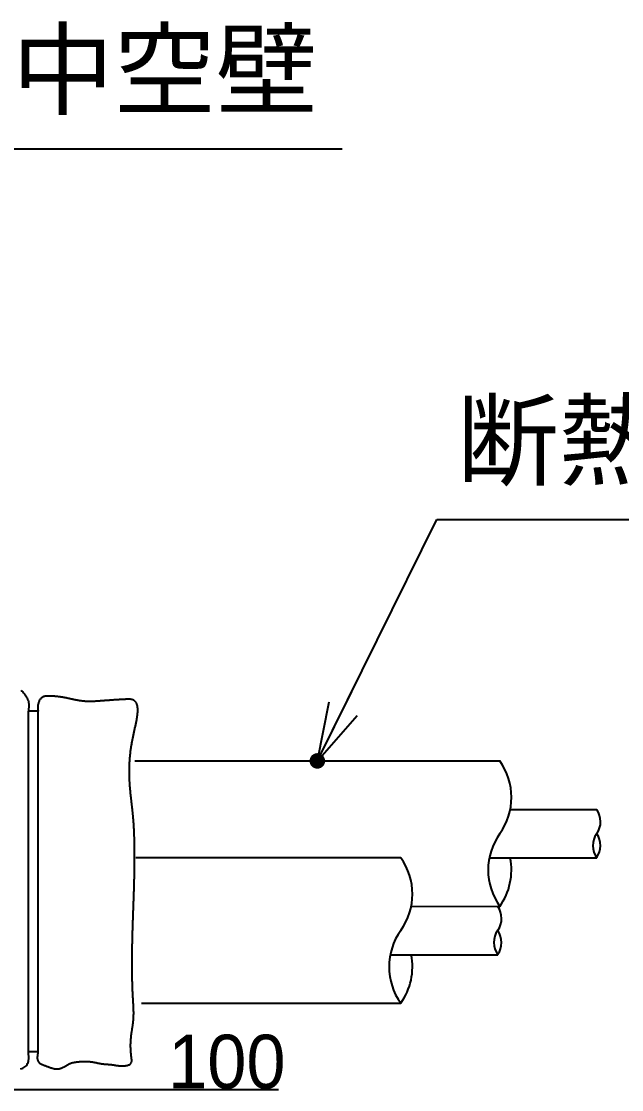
# Model space of a CAD drawing. Extents: x 443 to 1217, y -1921 to -677.
# Drawn here: x 774.9 to 794.98, y -887.33 to -851.57 of the extents above; entities that cross this region are included whole.
import ezdxf
from ezdxf.enums import TextEntityAlignment as Align

# ---------------------------------------------------------------- set-up
doc = ezdxf.new("R2010")
doc.units = 0
doc.header["$MEASUREMENT"] = 0
doc.layers.get('0').update_dxf_attribs({"linetype": 'CONTINUOUS'})
for name, color, linetype in [('10', 7, 'CONTINUOUS'), ('3', 8, 'CONTINUOUS'), ('5', 7, 'CONTINUOUS')]:
    doc.layers.add(name, color=color, linetype=linetype)
doc.styles.get("Standard").update_dxf_attribs({"font": 'MS PGothic.ttf'})
doc.styles.add('ｽﾀｲﾙ2', font='MS PGothic.ttf')

msp = doc.modelspace()

# ---------------------------------------------------------------- linework, layer by layer
at = {"color": 7, "linetype": 'Continuous'}
for p, q in [((773.912, -855.836), (785.627, -855.836)), ((784.799, -876.329), (788.793, -868.244)), ((788.793, -868.244), (815.225, -868.244))]:
    msp.add_line(p, q, dxfattribs=at)
at = {"color": 0}
for q in [(785.949, -874.001), (785.194, -874.352), (786.13, -874.814)]:
    msp.add_line((784.799, -876.329), q, dxfattribs=at)
at = {"color": 0, "const_width": 0.26}
msp.add_lwpolyline([(784.669, -876.338, 1), (784.929, -876.321, 1), (784.669, -876.338)], format="xyb", dxfattribs=at)
at = {"layer": '10', "color": 7, "linetype": 'Continuous'}
msp.add_line((768.338, -887.333), (783.496, -887.333), dxfattribs=at)
at = {"layer": '3', "color": 3}
for p, q in [((774.885, -873.964), (774.914, -873.989)), ((774.914, -873.989), (774.944, -874.017)), ((774.944, -874.017), (774.971, -874.047)), ((774.971, -874.047), (774.998, -874.08)), ((774.998, -874.08), (775.023, -874.112)), ((775.023, -874.112), (775.047, -874.148)), ((775.047, -874.148), (775.069, -874.184)), ((775.069, -874.184), (775.088, -874.221)), ((775.088, -874.221), (775.105, -874.26)), ((775.105, -874.26), (775.119, -874.3)), ((775.119, -874.3), (775.13, -874.339)), ((775.13, -874.339), (775.138, -874.379)), ((775.479, -874.349), (775.471, -874.369)), ((775.488, -874.328), (775.479, -874.349)), ((775.497, -874.309), (775.488, -874.328)), ((775.508, -874.29), (775.497, -874.309)), ((775.52, -874.272), (775.508, -874.29)), ((775.533, -874.256), (775.52, -874.272)), ((775.548, -874.241), (775.533, -874.256)), ((775.562, -874.227), (775.548, -874.241)), ((775.577, -874.214), (775.562, -874.227)), ((775.593, -874.202), (775.577, -874.214)), ((775.611, -874.192), (775.593, -874.202)), ((775.629, -874.184), (775.611, -874.192)), ((775.649, -874.178), (775.629, -874.184)), ((775.669, -874.171), (775.649, -874.178)), ((775.688, -874.167), (775.669, -874.171)), ((775.709, -874.163), (775.688, -874.167)), ((775.731, -874.161), (775.709, -874.163)), ((775.751, -874.16), (775.731, -874.161)), ((775.773, -874.159), (775.751, -874.16)), ((775.795, -874.158), (775.773, -874.159)), ((775.817, -874.158), (775.795, -874.158)), ((775.839, -874.158), (775.817, -874.158)), ((775.86, -874.158), (775.839, -874.158)), ((775.881, -874.159), (775.86, -874.158)), ((775.903, -874.16), (775.881, -874.159)), ((775.924, -874.16), (775.903, -874.16)), ((775.945, -874.161), (775.924, -874.16)), ((775.966, -874.162), (775.945, -874.161)), ((775.987, -874.165), (775.966, -874.162)), ((776.008, -874.166), (775.987, -874.165)), ((776.028, -874.168), (776.008, -874.166)), ((776.049, -874.169), (776.028, -874.168)), ((776.07, -874.171), (776.049, -874.169)), ((776.09, -874.173), (776.07, -874.171)), ((776.111, -874.175), (776.09, -874.173)), ((776.131, -874.179), (776.111, -874.175)), ((776.151, -874.181), (776.131, -874.179)), ((776.172, -874.184), (776.151, -874.181)), ((776.192, -874.186), (776.172, -874.184)), ((776.212, -874.19), (776.192, -874.186)), ((776.232, -874.193), (776.212, -874.19)), ((776.253, -874.196), (776.232, -874.193)), ((776.272, -874.199), (776.253, -874.196)), ((776.293, -874.203), (776.272, -874.199)), ((776.313, -874.207), (776.293, -874.203)), ((776.333, -874.21), (776.313, -874.207)), ((776.353, -874.215), (776.333, -874.21)), ((776.374, -874.218), (776.353, -874.215)), ((776.394, -874.222), (776.374, -874.218)), ((776.414, -874.227), (776.394, -874.222)), ((776.435, -874.231), (776.414, -874.227)), ((776.454, -874.235), (776.435, -874.231)), ((776.475, -874.24), (776.454, -874.235)), ((776.495, -874.244), (776.475, -874.24)), ((776.515, -874.248), (776.495, -874.244)), ((776.536, -874.253), (776.515, -874.248)), ((776.556, -874.257), (776.536, -874.253)), ((776.576, -874.262), (776.556, -874.257)), ((776.597, -874.266), (776.576, -874.262)), ((776.617, -874.27), (776.597, -874.266)), ((776.637, -874.275), (776.617, -874.27)), ((776.658, -874.279), (776.637, -874.275)), ((776.678, -874.282), (776.658, -874.279)), ((776.698, -874.287), (776.678, -874.282)), ((776.719, -874.291), (776.698, -874.287)), ((776.74, -874.295), (776.719, -874.291)), ((776.76, -874.299), (776.74, -874.295)), ((776.78, -874.302), (776.76, -874.299)), ((776.801, -874.306), (776.78, -874.302)), ((776.822, -874.309), (776.801, -874.306)), ((776.842, -874.313), (776.822, -874.309)), ((776.862, -874.316), (776.842, -874.313)), ((776.883, -874.319), (776.862, -874.316)), ((776.903, -874.321), (776.883, -874.319)), ((776.924, -874.325), (776.903, -874.321)), ((776.945, -874.327), (776.924, -874.325)), ((776.965, -874.329), (776.945, -874.327)), ((776.986, -874.331), (776.965, -874.329)), ((777.007, -874.333), (776.986, -874.331)), ((777.028, -874.335), (777.007, -874.333)), ((777.048, -874.337), (777.028, -874.335)), ((777.069, -874.338), (777.048, -874.337)), ((777.09, -874.338), (777.069, -874.338)), ((777.11, -874.339), (777.09, -874.338)), ((777.131, -874.34), (777.11, -874.339)), ((777.152, -874.34), (777.131, -874.34)), ((777.173, -874.34), (777.152, -874.34)), ((777.194, -874.34), (777.173, -874.34)), ((777.215, -874.34), (777.194, -874.34)), ((777.236, -874.34), (777.215, -874.34)), ((777.256, -874.339), (777.236, -874.34)), ((777.277, -874.339), (777.256, -874.339)), ((777.298, -874.338), (777.277, -874.339)), ((777.319, -874.337), (777.298, -874.338)), ((777.339, -874.336), (777.319, -874.337)), ((777.36, -874.335), (777.339, -874.336)), ((777.381, -874.333), (777.36, -874.335)), ((777.401, -874.332), (777.381, -874.333)), ((777.422, -874.331), (777.401, -874.332)), ((777.443, -874.33), (777.422, -874.331)), ((777.464, -874.329), (777.443, -874.33)), ((777.484, -874.327), (777.464, -874.329)), ((777.505, -874.326), (777.484, -874.327)), ((777.526, -874.325), (777.505, -874.326)), ((777.546, -874.323), (777.526, -874.325)), ((777.567, -874.321), (777.546, -874.323)), ((777.588, -874.319), (777.567, -874.321)), ((777.607, -874.318), (777.588, -874.319)), ((777.628, -874.317), (777.607, -874.318)), ((777.649, -874.315), (777.628, -874.317)), ((777.67, -874.314), (777.649, -874.315)), ((777.689, -874.312), (777.67, -874.314)), ((777.71, -874.311), (777.689, -874.312)), ((777.731, -874.309), (777.71, -874.311)), ((777.75, -874.307), (777.731, -874.309)), ((777.771, -874.306), (777.75, -874.307)), ((777.792, -874.304), (777.771, -874.306)), ((777.811, -874.303), (777.792, -874.304)), ((777.832, -874.302), (777.811, -874.303)), ((777.852, -874.3), (777.832, -874.302)), ((777.872, -874.299), (777.852, -874.3)), ((777.893, -874.297), (777.872, -874.299)), ((777.914, -874.295), (777.893, -874.297)), ((777.933, -874.294), (777.914, -874.295)), ((777.954, -874.293), (777.933, -874.294)), ((777.975, -874.291), (777.954, -874.293)), ((777.995, -874.29), (777.975, -874.291)), ((778.015, -874.289), (777.995, -874.29)), ((778.036, -874.288), (778.015, -874.289)), ((778.056, -874.285), (778.036, -874.288)), ((778.077, -874.284), (778.056, -874.285)), ((778.098, -874.283), (778.077, -874.284)), ((778.119, -874.282), (778.098, -874.283)), ((778.139, -874.28), (778.119, -874.282)), ((778.16, -874.279), (778.139, -874.28)), ((778.182, -874.278), (778.16, -874.279)), ((778.202, -874.277), (778.182, -874.278)), ((778.223, -874.276), (778.202, -874.277)), ((778.245, -874.275), (778.223, -874.276)), ((778.266, -874.273), (778.245, -874.275)), ((778.287, -874.272), (778.266, -874.273)), ((778.308, -874.271), (778.287, -874.272)), ((778.33, -874.27), (778.308, -874.271)), ((778.352, -874.269), (778.33, -874.27)), ((778.374, -874.268), (778.352, -874.269)), ((778.395, -874.267), (778.374, -874.268)), ((778.417, -874.266), (778.395, -874.267)), ((778.439, -874.265), (778.417, -874.266)), ((778.461, -874.264), (778.439, -874.265)), ((778.481, -874.264), (778.461, -874.264)), ((778.503, -874.264), (778.481, -874.264)), ((778.523, -874.265), (778.503, -874.264)), ((778.544, -874.266), (778.523, -874.265)), ((778.563, -874.268), (778.544, -874.266)), ((778.582, -874.271), (778.563, -874.268)), ((778.599, -874.275), (778.582, -874.271)), ((778.615, -874.279), (778.599, -874.275)), ((778.631, -874.285), (778.615, -874.279)), ((778.646, -874.292), (778.631, -874.285)), ((778.66, -874.299), (778.646, -874.292)), ((778.673, -874.307), (778.66, -874.299)), ((778.686, -874.316), (778.673, -874.307)), ((778.697, -874.326), (778.686, -874.316)), ((778.708, -874.337), (778.697, -874.326)), ((778.719, -874.349), (778.708, -874.337)), ((778.728, -874.361), (778.719, -874.349)), ((775.136, -874.627), (775.131, -874.668)), ((775.14, -874.585), (775.136, -874.627)), ((775.138, -874.379), (775.142, -874.42)), ((775.142, -874.544), (775.14, -874.585)), ((775.142, -874.42), (775.144, -874.461)), ((775.144, -874.502), (775.142, -874.544)), ((775.144, -874.461), (775.144, -874.502)), ((775.443, -874.501), (775.442, -874.523)), ((775.442, -874.523), (775.442, -874.545)), ((775.442, -874.545), (775.443, -874.566)), ((775.445, -874.478), (775.443, -874.501)), ((775.443, -874.566), (775.444, -874.586)), ((775.444, -874.586), (775.446, -874.607)), ((775.448, -874.457), (775.445, -874.478)), ((775.446, -874.607), (775.45, -874.628)), ((775.453, -874.435), (775.448, -874.457)), ((775.45, -874.628), (775.453, -874.648)), ((775.458, -874.413), (775.453, -874.435)), ((775.453, -874.648), (775.456, -874.668)), ((775.464, -874.391), (775.458, -874.413)), ((775.471, -874.369), (775.464, -874.391)), ((778.736, -874.374), (778.728, -874.361)), ((778.744, -874.387), (778.736, -874.374)), ((778.752, -874.401), (778.744, -874.387)), ((778.758, -874.416), (778.752, -874.401)), ((778.764, -874.432), (778.758, -874.416)), ((778.769, -874.448), (778.764, -874.432)), ((778.774, -874.465), (778.769, -874.448)), ((778.778, -874.483), (778.774, -874.465)), ((778.781, -874.501), (778.778, -874.483)), ((778.784, -874.52), (778.781, -874.501)), ((778.787, -874.539), (778.784, -874.52)), ((778.785, -874.734), (778.788, -874.712)), ((778.789, -874.559), (778.787, -874.539)), ((778.788, -874.712), (778.789, -874.689)), ((778.79, -874.58), (778.789, -874.559)), ((778.789, -874.689), (778.79, -874.666)), ((778.791, -874.6), (778.79, -874.58)), ((778.79, -874.666), (778.791, -874.643)), ((778.791, -874.621), (778.791, -874.6)), ((778.791, -874.643), (778.791, -874.621)), ((778.728, -875.095), (778.733, -875.068)), ((778.733, -875.068), (778.739, -875.042)), ((778.739, -875.042), (778.744, -875.015)), ((778.744, -875.015), (778.748, -874.988)), ((778.748, -874.988), (778.754, -874.961)), ((778.754, -874.961), (778.758, -874.935)), ((778.758, -874.935), (778.763, -874.909)), ((778.763, -874.909), (778.767, -874.884)), ((778.767, -874.884), (778.771, -874.858)), ((778.771, -874.858), (778.775, -874.833)), ((778.775, -874.833), (778.778, -874.808)), ((778.778, -874.808), (778.781, -874.784)), ((778.781, -874.784), (778.783, -874.758)), ((778.783, -874.758), (778.785, -874.734)), ((778.649, -875.454), (778.655, -875.427)), ((778.655, -875.427), (778.661, -875.399)), ((778.661, -875.399), (778.667, -875.372)), ((778.667, -875.372), (778.673, -875.344)), ((778.673, -875.344), (778.68, -875.316)), ((778.68, -875.316), (778.685, -875.288)), ((778.685, -875.288), (778.692, -875.261)), ((778.692, -875.261), (778.697, -875.234)), ((778.697, -875.234), (778.704, -875.205)), ((778.704, -875.205), (778.71, -875.178)), ((778.71, -875.178), (778.716, -875.151)), ((778.716, -875.151), (778.721, -875.122)), ((778.721, -875.122), (778.728, -875.095)), ((778.583, -875.798), (778.587, -875.772)), ((778.587, -875.772), (778.592, -875.747)), ((778.592, -875.747), (778.596, -875.721)), ((778.596, -875.721), (778.6, -875.695)), ((778.6, -875.695), (778.606, -875.668)), ((778.606, -875.668), (778.61, -875.642)), ((778.61, -875.642), (778.615, -875.616)), ((778.615, -875.616), (778.621, -875.59)), ((778.621, -875.59), (778.626, -875.563)), ((778.626, -875.563), (778.632, -875.536)), ((778.632, -875.536), (778.637, -875.508)), ((778.637, -875.508), (778.643, -875.481)), ((778.643, -875.481), (778.649, -875.454)), ((778.535, -876.163), (778.537, -876.14)), ((778.537, -876.14), (778.539, -876.116)), ((778.539, -876.116), (778.542, -876.092)), ((778.542, -876.092), (778.545, -876.07)), ((778.545, -876.07), (778.548, -876.046)), ((778.548, -876.046), (778.55, -876.022)), ((778.55, -876.022), (778.553, -875.997)), ((778.553, -875.997), (778.557, -875.973)), ((778.557, -875.973), (778.56, -875.947)), ((778.56, -875.947), (778.563, -875.923)), ((778.563, -875.923), (778.568, -875.898)), ((778.568, -875.898), (778.571, -875.873)), ((778.571, -875.873), (778.575, -875.848)), ((778.575, -875.848), (778.578, -875.823)), ((778.578, -875.823), (778.583, -875.798)), ((778.512, -876.501), (778.513, -876.479)), ((778.512, -876.523), (778.512, -876.501)), ((778.513, -876.479), (778.514, -876.458)), ((778.514, -876.458), (778.515, -876.436)), ((778.515, -876.436), (778.516, -876.414)), ((778.516, -876.414), (778.517, -876.391)), ((778.517, -876.391), (778.518, -876.369)), ((778.518, -876.369), (778.52, -876.346)), ((778.52, -876.346), (778.522, -876.325)), ((778.522, -876.325), (778.523, -876.302)), ((778.523, -876.302), (778.525, -876.279)), ((778.525, -876.279), (778.526, -876.256)), ((778.526, -876.256), (778.528, -876.233)), ((778.528, -876.233), (778.53, -876.21)), ((778.53, -876.21), (778.533, -876.187)), ((778.533, -876.187), (778.535, -876.163)), ((778.51, -876.587), (778.511, -876.565)), ((778.51, -876.608), (778.51, -876.587)), ((778.51, -876.629), (778.51, -876.608)), ((778.51, -876.65), (778.51, -876.629)), ((778.51, -876.671), (778.51, -876.65)), ((778.51, -876.692), (778.51, -876.671)), ((778.51, -876.713), (778.51, -876.692)), ((778.51, -876.733), (778.51, -876.713)), ((778.51, -876.754), (778.51, -876.733)), ((778.51, -876.775), (778.51, -876.754)), ((778.511, -876.794), (778.51, -876.775)), ((778.511, -876.544), (778.512, -876.523)), ((778.511, -876.565), (778.511, -876.544)), ((778.511, -876.815), (778.511, -876.794)), ((778.511, -876.836), (778.511, -876.815)), ((778.512, -876.855), (778.511, -876.836)), ((778.512, -876.876), (778.512, -876.855)), ((778.513, -876.896), (778.512, -876.876)), ((778.514, -876.915), (778.513, -876.896)), ((778.515, -876.935), (778.514, -876.915)), ((778.515, -876.956), (778.515, -876.935)), ((778.516, -876.975), (778.515, -876.956)), ((778.517, -876.995), (778.516, -876.975)), ((778.518, -877.014), (778.517, -876.995)), ((778.52, -877.034), (778.518, -877.014)), ((778.521, -877.054), (778.52, -877.034)), ((778.522, -877.072), (778.521, -877.054)), ((778.524, -877.092), (778.522, -877.072)), ((778.525, -877.111), (778.524, -877.092)), ((778.526, -877.131), (778.525, -877.111)), ((778.527, -877.15), (778.526, -877.131)), ((778.529, -877.169), (778.527, -877.15)), ((778.53, -877.188), (778.529, -877.169)), ((778.532, -877.207), (778.53, -877.188)), ((778.534, -877.226), (778.532, -877.207)), ((778.535, -877.245), (778.534, -877.226)), ((778.537, -877.264), (778.535, -877.245)), ((778.539, -877.283), (778.537, -877.264)), ((778.54, -877.301), (778.539, -877.283)), ((778.542, -877.321), (778.54, -877.301)), ((778.544, -877.339), (778.542, -877.321)), ((778.546, -877.358), (778.544, -877.339)), ((778.548, -877.376), (778.546, -877.358)), ((778.55, -877.395), (778.548, -877.376)), ((778.551, -877.413), (778.55, -877.395)), ((778.553, -877.432), (778.551, -877.413)), ((778.556, -877.45), (778.553, -877.432)), ((778.558, -877.469), (778.556, -877.45)), ((778.56, -877.487), (778.558, -877.469)), ((778.561, -877.506), (778.56, -877.487)), ((778.563, -877.524), (778.561, -877.506)), ((778.565, -877.543), (778.563, -877.524)), ((778.568, -877.562), (778.565, -877.543)), ((778.57, -877.58), (778.568, -877.562)), ((778.572, -877.599), (778.57, -877.58)), ((778.574, -877.616), (778.572, -877.599)), ((778.576, -877.635), (778.574, -877.616)), ((778.578, -877.653), (778.576, -877.635)), ((778.581, -877.672), (778.578, -877.653)), ((778.583, -877.69), (778.581, -877.672)), ((778.584, -877.708), (778.583, -877.69)), ((778.586, -877.726), (778.584, -877.708)), ((778.588, -877.745), (778.586, -877.726)), ((778.59, -877.763), (778.588, -877.745)), ((778.593, -877.781), (778.59, -877.763)), ((778.595, -877.799), (778.593, -877.781)), ((778.597, -877.818), (778.595, -877.799)), ((778.599, -877.836), (778.597, -877.818)), ((778.601, -877.855), (778.599, -877.836)), ((778.603, -877.872), (778.601, -877.855)), ((778.606, -877.891), (778.603, -877.872)), ((778.608, -877.909), (778.606, -877.891)), ((778.61, -877.928), (778.608, -877.909)), ((778.611, -877.946), (778.61, -877.928)), ((778.613, -877.964), (778.611, -877.946)), ((778.615, -877.982), (778.613, -877.964)), ((778.618, -878.001), (778.615, -877.982)), ((778.62, -878.019), (778.618, -878.001)), ((778.621, -878.038), (778.62, -878.019)), ((778.623, -878.056), (778.621, -878.038)), ((778.625, -878.075), (778.623, -878.056)), ((778.626, -878.093), (778.625, -878.075)), ((778.629, -878.112), (778.626, -878.093)), ((778.631, -878.13), (778.629, -878.112)), ((778.632, -878.149), (778.631, -878.13)), ((778.634, -878.167), (778.632, -878.149)), ((778.635, -878.186), (778.634, -878.167)), ((778.637, -878.204), (778.635, -878.186)), ((778.638, -878.223), (778.637, -878.204)), ((778.641, -878.242), (778.638, -878.223)), ((778.642, -878.261), (778.641, -878.242)), ((778.644, -878.28), (778.642, -878.261)), ((778.645, -878.298), (778.644, -878.28)), ((778.646, -878.317), (778.645, -878.298)), ((778.648, -878.336), (778.646, -878.317)), ((778.649, -878.355), (778.648, -878.336)), ((778.65, -878.373), (778.649, -878.355)), ((778.651, -878.393), (778.65, -878.373)), ((778.654, -878.412), (778.651, -878.393)), ((778.655, -878.43), (778.654, -878.412)), ((778.656, -878.45), (778.655, -878.43)), ((778.657, -878.468), (778.656, -878.45)), ((778.658, -878.488), (778.657, -878.468)), ((778.659, -878.506), (778.658, -878.488)), ((778.66, -878.526), (778.659, -878.506)), ((778.661, -878.545), (778.66, -878.526)), ((778.662, -878.564), (778.661, -878.545)), ((778.663, -878.584), (778.662, -878.564)), ((778.665, -878.602), (778.663, -878.584)), ((778.666, -878.622), (778.665, -878.602)), ((778.667, -878.642), (778.666, -878.622)), ((778.668, -878.66), (778.667, -878.642)), ((778.669, -878.68), (778.668, -878.66)), ((778.67, -878.699), (778.669, -878.68)), ((778.67, -878.719), (778.67, -878.699)), ((778.671, -878.737), (778.67, -878.719)), ((778.672, -878.757), (778.671, -878.737)), ((778.673, -878.777), (778.672, -878.757)), ((778.673, -878.796), (778.673, -878.777)), ((778.674, -878.816), (778.673, -878.796)), ((778.675, -878.836), (778.674, -878.816)), ((778.675, -878.855), (778.675, -878.836)), ((778.677, -878.875), (778.675, -878.855)), ((778.678, -878.894), (778.677, -878.875)), ((778.678, -878.914), (778.678, -878.894)), ((778.679, -878.934), (778.678, -878.914)), ((778.679, -878.953), (778.679, -878.934)), ((778.68, -878.973), (778.679, -878.953)), ((778.68, -878.992), (778.68, -878.973)), ((778.681, -879.012), (778.68, -878.992)), ((778.681, -879.032), (778.681, -879.012)), ((778.682, -879.051), (778.681, -879.032)), ((778.682, -879.071), (778.682, -879.051)), ((778.682, -879.091), (778.682, -879.071)), ((778.683, -879.111), (778.682, -879.091)), ((778.683, -879.131), (778.683, -879.111)), ((778.683, -879.15), (778.683, -879.131)), ((778.684, -879.17), (778.683, -879.15)), ((778.684, -879.191), (778.684, -879.17)), ((778.684, -879.21), (778.684, -879.191)), ((778.685, -879.23), (778.684, -879.21)), ((778.685, -879.251), (778.685, -879.23)), ((778.685, -879.27), (778.685, -879.251)), ((778.685, -879.29), (778.685, -879.27)), ((778.685, -879.311), (778.685, -879.29)), ((778.686, -879.33), (778.685, -879.311)), ((778.686, -879.35), (778.686, -879.33)), ((778.686, -879.371), (778.686, -879.35)), ((778.685, -879.715), (778.686, -879.694)), ((778.685, -879.736), (778.685, -879.715)), ((778.686, -879.39), (778.686, -879.371)), ((778.686, -879.411), (778.686, -879.39)), ((778.686, -879.431), (778.686, -879.411)), ((778.686, -879.451), (778.686, -879.431)), ((778.686, -879.471), (778.686, -879.451)), ((778.686, -879.492), (778.686, -879.471)), ((778.686, -879.512), (778.686, -879.492)), ((778.686, -879.532), (778.686, -879.512)), ((778.686, -879.553), (778.686, -879.532)), ((778.686, -879.572), (778.686, -879.553)), ((778.686, -879.593), (778.686, -879.572)), ((778.686, -879.614), (778.686, -879.593)), ((778.686, -879.633), (778.686, -879.614)), ((778.686, -879.654), (778.686, -879.633)), ((778.686, -879.675), (778.686, -879.654)), ((778.686, -879.694), (778.686, -879.675)), ((778.68, -880.086), (778.681, -880.065)), ((778.681, -880.044), (778.682, -880.023)), ((778.681, -880.065), (778.681, -880.044)), ((778.682, -879.982), (778.683, -879.961)), ((778.682, -880.003), (778.682, -879.982)), ((778.682, -880.023), (778.682, -880.003)), ((778.683, -879.899), (778.684, -879.88)), ((778.683, -879.92), (778.683, -879.899)), ((778.683, -879.941), (778.683, -879.92)), ((778.683, -879.961), (778.683, -879.941)), ((778.684, -879.817), (778.685, -879.797)), ((778.684, -879.838), (778.684, -879.817)), ((778.684, -879.859), (778.684, -879.838)), ((778.684, -879.88), (778.684, -879.859)), ((778.685, -879.756), (778.685, -879.736)), ((778.685, -879.776), (778.685, -879.756)), ((778.685, -879.797), (778.685, -879.776)), ((778.672, -880.419), (778.673, -880.398)), ((778.672, -880.44), (778.672, -880.419)), ((778.673, -880.377), (778.674, -880.356)), ((778.673, -880.398), (778.673, -880.377)), ((778.674, -880.335), (778.675, -880.314)), ((778.674, -880.356), (778.674, -880.335)), ((778.675, -880.294), (778.677, -880.273)), ((778.675, -880.314), (778.675, -880.294)), ((778.677, -880.251), (778.678, -880.23)), ((778.677, -880.273), (778.677, -880.251)), ((778.678, -880.189), (778.679, -880.168)), ((778.678, -880.21), (778.678, -880.189)), ((778.678, -880.23), (778.678, -880.21)), ((778.679, -880.148), (778.68, -880.127)), ((778.679, -880.168), (778.679, -880.148)), ((778.68, -880.106), (778.68, -880.086)), ((778.68, -880.127), (778.68, -880.106)), ((778.661, -880.776), (778.662, -880.756)), ((778.661, -880.797), (778.661, -880.776)), ((778.662, -880.756), (778.663, -880.734)), ((778.663, -880.713), (778.665, -880.691)), ((778.663, -880.734), (778.663, -880.713)), ((778.665, -880.671), (778.666, -880.65)), ((778.665, -880.691), (778.665, -880.671)), ((778.666, -880.65), (778.667, -880.628)), ((778.667, -880.608), (778.668, -880.587)), ((778.667, -880.628), (778.667, -880.608)), ((778.668, -880.566), (778.669, -880.544)), ((778.668, -880.587), (778.668, -880.566)), ((778.669, -880.524), (778.67, -880.503)), ((778.669, -880.544), (778.669, -880.524)), ((778.67, -880.503), (778.671, -880.481)), ((778.671, -880.46), (778.672, -880.44)), ((778.671, -880.481), (778.671, -880.46)), ((778.648, -881.158), (778.649, -881.137)), ((778.649, -881.137), (778.65, -881.115)), ((778.65, -881.095), (778.651, -881.073)), ((778.65, -881.115), (778.65, -881.095)), ((778.651, -881.073), (778.653, -881.052)), ((778.653, -881.03), (778.654, -881.01)), ((778.653, -881.052), (778.653, -881.03)), ((778.654, -881.01), (778.655, -880.988)), ((778.655, -880.967), (778.656, -880.945)), ((778.655, -880.988), (778.655, -880.967)), ((778.656, -880.945), (778.657, -880.925)), ((778.657, -880.903), (778.658, -880.882)), ((778.657, -880.925), (778.657, -880.903)), ((778.658, -880.882), (778.659, -880.86)), ((778.659, -880.84), (778.66, -880.819)), ((778.659, -880.86), (778.659, -880.84)), ((778.66, -880.819), (778.661, -880.797)), ((778.636, -881.499), (778.637, -881.478)), ((778.636, -881.521), (778.636, -881.499)), ((778.637, -881.478), (778.638, -881.457)), ((778.638, -881.436), (778.639, -881.414)), ((778.638, -881.457), (778.638, -881.436)), ((778.639, -881.414), (778.641, -881.392)), ((778.641, -881.372), (778.642, -881.35)), ((778.641, -881.392), (778.641, -881.372)), ((778.642, -881.35), (778.643, -881.329)), ((778.643, -881.329), (778.644, -881.307)), ((778.644, -881.285), (778.645, -881.265)), ((778.644, -881.307), (778.644, -881.285)), ((778.645, -881.265), (778.646, -881.243)), ((778.646, -881.222), (778.647, -881.2)), ((778.646, -881.243), (778.646, -881.222)), ((778.647, -881.2), (778.648, -881.18)), ((778.648, -881.18), (778.648, -881.158)), ((778.624, -881.864), (778.625, -881.842)), ((778.624, -881.885), (778.624, -881.864)), ((778.625, -881.821), (778.626, -881.8)), ((778.625, -881.842), (778.625, -881.821)), ((778.626, -881.8), (778.627, -881.778)), ((778.627, -881.756), (778.629, -881.736)), ((778.627, -881.778), (778.627, -881.756)), ((778.629, -881.736), (778.63, -881.714)), ((778.63, -881.692), (778.631, -881.671)), ((778.63, -881.714), (778.63, -881.692)), ((778.631, -881.671), (778.632, -881.649)), ((778.632, -881.628), (778.633, -881.607)), ((778.632, -881.649), (778.632, -881.628)), ((778.633, -881.607), (778.634, -881.585)), ((778.634, -881.563), (778.635, -881.543)), ((778.634, -881.585), (778.634, -881.563)), ((778.635, -881.543), (778.636, -881.521)), ((778.614, -882.207), (778.615, -882.186)), ((778.614, -882.229), (778.614, -882.207)), ((778.615, -882.165), (778.617, -882.143)), ((778.615, -882.186), (778.615, -882.165)), ((778.617, -882.121), (778.618, -882.1)), ((778.617, -882.143), (778.617, -882.121)), ((778.618, -882.079), (778.619, -882.057)), ((778.618, -882.1), (778.618, -882.079)), ((778.619, -882.035), (778.62, -882.015)), ((778.619, -882.057), (778.619, -882.035)), ((778.62, -882.015), (778.621, -881.993)), ((778.621, -881.971), (778.622, -881.949)), ((778.621, -881.993), (778.621, -881.971)), ((778.622, -881.928), (778.623, -881.907)), ((778.622, -881.949), (778.622, -881.928)), ((778.623, -881.907), (778.624, -881.885)), ((778.606, -882.594), (778.607, -882.573)), ((778.607, -882.53), (778.608, -882.508)), ((778.607, -882.551), (778.607, -882.53)), ((778.607, -882.573), (778.607, -882.551)), ((778.608, -882.466), (778.609, -882.444)), ((778.608, -882.486), (778.608, -882.466)), ((778.608, -882.508), (778.608, -882.486)), ((778.609, -882.422), (778.61, -882.4)), ((778.609, -882.444), (778.609, -882.422)), ((778.61, -882.38), (778.611, -882.358)), ((778.61, -882.4), (778.61, -882.38)), ((778.611, -882.336), (778.612, -882.315)), ((778.611, -882.358), (778.611, -882.336)), ((778.612, -882.294), (778.613, -882.272)), ((778.612, -882.315), (778.612, -882.294)), ((778.613, -882.25), (778.614, -882.229)), ((778.613, -882.272), (778.613, -882.25)), ((778.601, -882.916), (778.602, -882.894)), ((778.601, -882.938), (778.601, -882.916)), ((778.601, -882.958), (778.601, -882.938)), ((778.602, -882.809), (778.603, -882.787)), ((778.602, -882.83), (778.602, -882.809)), ((778.602, -882.852), (778.602, -882.83)), ((778.602, -882.873), (778.602, -882.852)), ((778.602, -882.894), (778.602, -882.873)), ((778.603, -882.723), (778.605, -882.701)), ((778.603, -882.745), (778.603, -882.723)), ((778.603, -882.765), (778.603, -882.745)), ((778.603, -882.787), (778.603, -882.765)), ((778.605, -882.659), (778.606, -882.637)), ((778.605, -882.68), (778.605, -882.659)), ((778.605, -882.701), (778.605, -882.68)), ((778.606, -882.615), (778.606, -882.594)), ((778.606, -882.637), (778.606, -882.615)), ((778.601, -882.98), (778.601, -882.958)), ((778.601, -883.002), (778.601, -882.98)), ((778.601, -883.023), (778.601, -883.002)), ((778.601, -883.044), (778.601, -883.023)), ((778.601, -883.066), (778.601, -883.044)), ((778.601, -883.087), (778.601, -883.066)), ((778.601, -883.109), (778.601, -883.087)), ((778.601, -883.129), (778.601, -883.109)), ((778.601, -883.151), (778.601, -883.129)), ((778.601, -883.173), (778.601, -883.151)), ((778.601, -883.194), (778.601, -883.173)), ((778.601, -883.216), (778.601, -883.194)), ((778.601, -883.236), (778.601, -883.216)), ((778.601, -883.258), (778.601, -883.236)), ((778.601, -883.28), (778.601, -883.258)), ((778.601, -883.301), (778.601, -883.28)), ((778.601, -883.322), (778.601, -883.301)), ((778.602, -883.343), (778.601, -883.322)), ((778.602, -883.365), (778.602, -883.343)), ((778.602, -883.386), (778.602, -883.365)), ((778.602, -883.407), (778.602, -883.386)), ((778.602, -883.428), (778.602, -883.407)), ((778.603, -883.45), (778.602, -883.428)), ((778.603, -883.472), (778.603, -883.45)), ((778.603, -883.492), (778.603, -883.472)), ((778.603, -883.514), (778.603, -883.492)), ((778.605, -883.535), (778.603, -883.514)), ((778.605, -883.557), (778.605, -883.535)), ((778.606, -883.577), (778.605, -883.557)), ((778.606, -883.598), (778.606, -883.577)), ((778.606, -883.62), (778.606, -883.598)), ((778.607, -883.641), (778.606, -883.62)), ((778.607, -883.662), (778.607, -883.641)), ((778.608, -883.683), (778.607, -883.662)), ((778.608, -883.705), (778.608, -883.683)), ((778.609, -883.726), (778.608, -883.705)), ((778.609, -883.747), (778.609, -883.726)), ((778.61, -883.768), (778.609, -883.747)), ((778.61, -883.789), (778.61, -883.768)), ((778.611, -883.811), (778.61, -883.789)), ((778.612, -883.831), (778.611, -883.811)), ((778.612, -883.853), (778.612, -883.831)), ((778.613, -883.874), (778.612, -883.853)), ((778.614, -883.894), (778.613, -883.874)), ((778.614, -883.916), (778.614, -883.894)), ((778.615, -883.937), (778.614, -883.916)), ((778.617, -883.958), (778.615, -883.937)), ((778.618, -883.979), (778.617, -883.958)), ((778.618, -884), (778.618, -883.979)), ((778.619, -884.021), (778.618, -884)), ((778.62, -884.042), (778.619, -884.021)), ((778.621, -884.063), (778.62, -884.042)), ((778.622, -884.084), (778.621, -884.063)), ((778.623, -884.105), (778.622, -884.084)), ((778.624, -884.126), (778.623, -884.105)), ((778.625, -884.147), (778.624, -884.126)), ((778.626, -884.168), (778.625, -884.147)), ((778.627, -884.189), (778.626, -884.168)), ((778.629, -884.209), (778.627, -884.189)), ((778.63, -884.231), (778.629, -884.209)), ((778.631, -884.252), (778.63, -884.231)), ((778.632, -884.273), (778.631, -884.252)), ((778.633, -884.293), (778.632, -884.273)), ((778.634, -884.314), (778.633, -884.293)), ((778.636, -884.335), (778.634, -884.314)), ((778.637, -884.355), (778.636, -884.335)), ((778.638, -884.376), (778.637, -884.355)), ((778.639, -884.398), (778.638, -884.376)), ((778.641, -884.419), (778.639, -884.398)), ((778.642, -884.439), (778.641, -884.419)), ((778.643, -884.46), (778.642, -884.439)), ((778.644, -884.481), (778.643, -884.46)), ((778.645, -884.502), (778.644, -884.481)), ((778.646, -884.522), (778.645, -884.502)), ((778.647, -884.543), (778.646, -884.522)), ((778.648, -884.564), (778.647, -884.543)), ((778.649, -884.584), (778.648, -884.564)), ((778.65, -884.605), (778.649, -884.584)), ((778.65, -884.626), (778.65, -884.605)), ((778.651, -884.646), (778.65, -884.626)), ((778.651, -884.667), (778.651, -884.646)), ((778.653, -884.688), (778.651, -884.667)), ((778.653, -884.709), (778.653, -884.688)), ((778.654, -884.729), (778.653, -884.709)), ((778.654, -884.75), (778.654, -884.729)), ((778.635, -885.102), (778.637, -885.081)), ((778.637, -885.081), (778.639, -885.061)), ((778.639, -885.061), (778.642, -885.04)), ((778.642, -885.04), (778.644, -885.019)), ((778.644, -885.019), (778.645, -884.998)), ((778.645, -884.998), (778.647, -884.978)), ((778.647, -884.978), (778.648, -884.957)), ((778.648, -884.957), (778.649, -884.936)), ((778.649, -884.936), (778.65, -884.916)), ((778.65, -884.916), (778.651, -884.895)), ((778.651, -884.874), (778.653, -884.854)), ((778.651, -884.895), (778.651, -884.874)), ((778.653, -884.833), (778.654, -884.812)), ((778.653, -884.854), (778.653, -884.833)), ((778.654, -884.771), (778.654, -884.75)), ((778.654, -884.791), (778.654, -884.771)), ((778.654, -884.812), (778.654, -884.791)), ((778.584, -885.451), (778.586, -885.431)), ((778.586, -885.431), (778.589, -885.41)), ((778.589, -885.41), (778.593, -885.39)), ((778.593, -885.39), (778.596, -885.369)), ((778.596, -885.369), (778.599, -885.349)), ((778.599, -885.349), (778.602, -885.329)), ((778.602, -885.329), (778.606, -885.308)), ((778.606, -885.308), (778.608, -885.287)), ((778.608, -885.287), (778.611, -885.267)), ((778.611, -885.267), (778.614, -885.246)), ((778.614, -885.246), (778.618, -885.225)), ((778.618, -885.225), (778.621, -885.206)), ((778.621, -885.206), (778.624, -885.185)), ((778.624, -885.185), (778.626, -885.164)), ((778.626, -885.164), (778.63, -885.143)), ((778.63, -885.143), (778.632, -885.123)), ((778.632, -885.123), (778.635, -885.102)), ((778.553, -885.815), (778.554, -885.794)), ((778.554, -885.773), (778.556, -885.754)), ((778.554, -885.794), (778.554, -885.773)), ((778.556, -885.754), (778.557, -885.733)), ((778.557, -885.733), (778.558, -885.713)), ((778.558, -885.713), (778.559, -885.693)), ((778.559, -885.693), (778.56, -885.673)), ((778.56, -885.673), (778.561, -885.652)), ((778.561, -885.652), (778.563, -885.633)), ((778.563, -885.633), (778.565, -885.613)), ((778.565, -885.613), (778.566, -885.592)), ((778.566, -885.592), (778.569, -885.573)), ((778.569, -885.573), (778.571, -885.552)), ((778.571, -885.552), (778.573, -885.532)), ((778.573, -885.532), (778.575, -885.512)), ((778.575, -885.512), (778.578, -885.492)), ((778.578, -885.492), (778.581, -885.471)), ((778.581, -885.471), (778.584, -885.451)), ((775.136, -886.114), (775.131, -886.063)), ((775.139, -886.165), (775.136, -886.114)), ((775.441, -886.144), (775.438, -886.166)), ((775.444, -886.124), (775.441, -886.144)), ((775.448, -886.104), (775.444, -886.124)), ((775.452, -886.084), (775.448, -886.104)), ((775.456, -886.063), (775.452, -886.084)), ((778.553, -885.834), (778.553, -885.815)), ((778.553, -885.855), (778.553, -885.834)), ((778.553, -885.876), (778.553, -885.855)), ((778.553, -885.896), (778.553, -885.876)), ((778.553, -885.916), (778.553, -885.896)), ((778.554, -885.937), (778.553, -885.916)), ((778.554, -885.958), (778.554, -885.937)), ((778.556, -885.979), (778.554, -885.958)), ((778.557, -886), (778.556, -885.979)), ((778.558, -886.021), (778.557, -886)), ((778.559, -886.041), (778.558, -886.021)), ((778.56, -886.063), (778.559, -886.041)), ((778.561, -886.085), (778.56, -886.063)), ((778.563, -886.106), (778.561, -886.085)), ((778.565, -886.128), (778.563, -886.106)), ((778.568, -886.149), (778.565, -886.128)), ((778.57, -886.171), (778.568, -886.149)), ((775.065, -886.523), (775.087, -886.495)), ((775.087, -886.495), (775.105, -886.463)), ((775.105, -886.463), (775.119, -886.428)), ((775.119, -886.428), (775.13, -886.391)), ((775.13, -886.391), (775.138, -886.35)), ((775.138, -886.35), (775.142, -886.306)), ((775.142, -886.214), (775.139, -886.165)), ((775.143, -886.26), (775.142, -886.214)), ((775.142, -886.306), (775.143, -886.26)), ((775.43, -886.23), (775.429, -886.252)), ((775.429, -886.252), (775.429, -886.274)), ((775.429, -886.274), (775.43, -886.294)), ((775.432, -886.208), (775.43, -886.23)), ((775.43, -886.294), (775.432, -886.315)), ((775.434, -886.186), (775.432, -886.208)), ((775.432, -886.315), (775.436, -886.336)), ((775.438, -886.166), (775.434, -886.186)), ((775.436, -886.336), (775.442, -886.354)), ((775.442, -886.354), (775.448, -886.373)), ((775.448, -886.373), (775.458, -886.389)), ((775.458, -886.389), (775.469, -886.404)), ((775.469, -886.404), (775.481, -886.419)), ((775.481, -886.419), (775.495, -886.433)), ((775.495, -886.433), (775.512, -886.445)), ((775.512, -886.445), (775.528, -886.457)), ((775.528, -886.457), (775.545, -886.468)), ((775.545, -886.468), (775.565, -886.477)), ((775.565, -886.477), (775.585, -886.487)), ((775.585, -886.487), (775.605, -886.496)), ((775.605, -886.496), (775.626, -886.505)), ((775.626, -886.505), (775.647, -886.513)), ((775.647, -886.513), (775.669, -886.521)), ((776.401, -886.522), (776.419, -886.511)), ((776.419, -886.511), (776.438, -886.5)), ((776.438, -886.5), (776.457, -886.49)), ((776.457, -886.49), (776.475, -886.481)), ((776.475, -886.481), (776.495, -886.471)), ((776.495, -886.471), (776.514, -886.463)), ((776.514, -886.463), (776.533, -886.454)), ((776.533, -886.454), (776.552, -886.448)), ((776.552, -886.448), (776.573, -886.441)), ((776.573, -886.441), (776.593, -886.435)), ((776.593, -886.435), (776.612, -886.429)), ((776.612, -886.429), (776.633, -886.425)), ((776.633, -886.425), (776.653, -886.421)), ((776.653, -886.421), (776.673, -886.416)), ((776.673, -886.416), (776.694, -886.413)), ((776.694, -886.413), (776.715, -886.41)), ((776.715, -886.41), (776.736, -886.407)), ((776.736, -886.407), (776.756, -886.404)), ((776.756, -886.404), (776.777, -886.402)), ((776.777, -886.402), (776.798, -886.4)), ((776.798, -886.4), (776.818, -886.398)), ((776.818, -886.398), (776.839, -886.397)), ((776.839, -886.397), (776.86, -886.395)), ((776.86, -886.395), (776.88, -886.393)), ((776.88, -886.393), (776.901, -886.392)), ((776.901, -886.392), (776.923, -886.391)), ((776.923, -886.391), (776.944, -886.39)), ((776.944, -886.39), (776.964, -886.389)), ((776.964, -886.389), (776.985, -886.389)), ((776.985, -886.389), (777.006, -886.389)), ((777.006, -886.389), (777.027, -886.388)), ((777.027, -886.388), (777.047, -886.389)), ((777.047, -886.389), (777.068, -886.389)), ((777.068, -886.389), (777.089, -886.389)), ((777.089, -886.389), (777.109, -886.39)), ((777.109, -886.39), (777.13, -886.391)), ((777.13, -886.391), (777.151, -886.392)), ((777.151, -886.392), (777.171, -886.395)), ((777.171, -886.395), (777.192, -886.397)), ((777.192, -886.397), (777.213, -886.399)), ((777.213, -886.399), (777.234, -886.401)), ((777.234, -886.401), (777.254, -886.403)), ((777.254, -886.403), (777.274, -886.407)), ((777.274, -886.407), (777.295, -886.41)), ((777.295, -886.41), (777.315, -886.414)), ((777.315, -886.414), (777.335, -886.417)), ((777.335, -886.417), (777.356, -886.422)), ((777.356, -886.422), (777.376, -886.426)), ((777.376, -886.426), (777.396, -886.429)), ((777.396, -886.429), (777.417, -886.434)), ((777.417, -886.434), (777.436, -886.438)), ((777.436, -886.438), (777.457, -886.442)), ((777.457, -886.442), (777.478, -886.447)), ((777.478, -886.447), (777.497, -886.451)), ((777.497, -886.451), (777.518, -886.454)), ((777.518, -886.454), (777.539, -886.459)), ((777.539, -886.459), (777.559, -886.462)), ((777.559, -886.462), (777.58, -886.465)), ((777.58, -886.465), (777.601, -886.469)), ((777.601, -886.469), (777.622, -886.472)), ((777.622, -886.472), (777.642, -886.474)), ((777.642, -886.474), (777.663, -886.476)), ((777.663, -886.476), (777.684, -886.478)), ((777.684, -886.478), (777.704, -886.48)), ((777.704, -886.48), (777.725, -886.482)), ((777.725, -886.482), (777.747, -886.483)), ((777.747, -886.483), (777.768, -886.484)), ((777.768, -886.484), (777.788, -886.486)), ((777.788, -886.486), (777.809, -886.487)), ((777.809, -886.487), (777.83, -886.488)), ((777.83, -886.488), (777.849, -886.49)), ((777.849, -886.49), (777.87, -886.493)), ((777.87, -886.493), (777.89, -886.495)), ((777.89, -886.495), (777.909, -886.497)), ((777.909, -886.497), (777.93, -886.499)), ((777.93, -886.499), (777.95, -886.502)), ((777.95, -886.502), (777.969, -886.505)), ((777.969, -886.505), (777.989, -886.508)), ((777.989, -886.508), (778.008, -886.511)), ((778.008, -886.511), (778.028, -886.514)), ((778.028, -886.514), (778.048, -886.517)), ((778.048, -886.517), (778.068, -886.52)), ((778.442, -886.52), (778.463, -886.514)), ((778.463, -886.514), (778.484, -886.508)), ((778.484, -886.508), (778.502, -886.499)), ((778.502, -886.499), (778.52, -886.49)), ((778.52, -886.49), (778.535, -886.481)), ((778.535, -886.481), (778.549, -886.469)), ((778.549, -886.469), (778.561, -886.456)), ((778.561, -886.456), (778.571, -886.441)), ((778.572, -886.193), (778.57, -886.171)), ((778.571, -886.441), (778.578, -886.425)), ((778.574, -886.216), (778.572, -886.193)), ((778.577, -886.238), (778.574, -886.216)), ((778.58, -886.26), (778.577, -886.238)), ((778.578, -886.425), (778.584, -886.408)), ((778.583, -886.282), (778.58, -886.26)), ((778.585, -886.305), (778.583, -886.282)), ((778.584, -886.408), (778.587, -886.389)), ((778.587, -886.327), (778.585, -886.305)), ((778.588, -886.349), (778.587, -886.327)), ((778.587, -886.389), (778.588, -886.369)), ((778.588, -886.369), (778.588, -886.349)), ((774.871, -886.641), (774.91, -886.628)), ((774.91, -886.628), (774.947, -886.611)), ((774.947, -886.611), (774.981, -886.593)), ((774.981, -886.593), (775.013, -886.572)), ((775.013, -886.572), (775.04, -886.549)), ((775.04, -886.549), (775.065, -886.523)), ((775.669, -886.521), (775.69, -886.53)), ((775.69, -886.53), (775.713, -886.537)), ((775.713, -886.537), (775.735, -886.546)), ((775.735, -886.546), (775.756, -886.554)), ((775.756, -886.554), (775.778, -886.562)), ((775.778, -886.562), (775.799, -886.57)), ((775.799, -886.57), (775.82, -886.578)), ((775.82, -886.578), (775.841, -886.585)), ((775.841, -886.585), (775.863, -886.593)), ((775.863, -886.593), (775.883, -886.601)), ((775.883, -886.601), (775.904, -886.607)), ((775.904, -886.607), (775.925, -886.614)), ((775.925, -886.614), (775.944, -886.619)), ((775.944, -886.619), (775.965, -886.624)), ((775.965, -886.624), (775.985, -886.629)), ((775.985, -886.629), (776.005, -886.633)), ((776.005, -886.633), (776.025, -886.636)), ((776.025, -886.636), (776.045, -886.639)), ((776.045, -886.639), (776.064, -886.641)), ((776.064, -886.641), (776.084, -886.642)), ((776.084, -886.642), (776.103, -886.642)), ((776.103, -886.642), (776.122, -886.641)), ((776.122, -886.641), (776.142, -886.639)), ((776.142, -886.639), (776.16, -886.635)), ((776.16, -886.635), (776.18, -886.631)), ((776.18, -886.631), (776.198, -886.626)), ((776.198, -886.626), (776.217, -886.619)), ((776.217, -886.619), (776.235, -886.611)), ((776.235, -886.611), (776.254, -886.604)), ((776.254, -886.604), (776.272, -886.595)), ((776.272, -886.595), (776.29, -886.585)), ((776.29, -886.585), (776.308, -886.575)), ((776.308, -886.575), (776.327, -886.565)), ((776.327, -886.565), (776.345, -886.555)), ((776.345, -886.555), (776.364, -886.544)), ((776.364, -886.544), (776.382, -886.533)), ((776.382, -886.533), (776.401, -886.522)), ((778.068, -886.52), (778.089, -886.523)), ((778.089, -886.523), (778.111, -886.525)), ((778.111, -886.525), (778.133, -886.529)), ((778.133, -886.529), (778.154, -886.531)), ((778.154, -886.531), (778.177, -886.533)), ((778.177, -886.533), (778.201, -886.534)), ((778.201, -886.534), (778.225, -886.535)), ((778.225, -886.535), (778.25, -886.536)), ((778.25, -886.536), (778.274, -886.537)), ((778.274, -886.537), (778.299, -886.536)), ((778.299, -886.536), (778.325, -886.536)), ((778.325, -886.536), (778.348, -886.534)), ((778.348, -886.534), (778.374, -886.532)), ((778.374, -886.532), (778.396, -886.529)), ((778.396, -886.529), (778.42, -886.525)), ((778.42, -886.525), (778.442, -886.52))]:
    msp.add_line(p, q, dxfattribs=at)
at = {"layer": '3', "linetype": 'Continuous'}
msp.add_line((775.456, -874.668), (775.131, -874.668), dxfattribs=at)
at = {"layer": '3', "color": 3, "linetype": 'Continuous'}
for p, q in [((775.131, -886.064), (775.131, -874.668)), ((775.456, -886.064), (775.456, -874.668))]:
    msp.add_line(p, q, dxfattribs=at)
at = {"layer": '3', "color": 7, "linetype": 'Continuous'}
msp.add_line((775.456, -886.064), (775.131, -886.064), dxfattribs=at)
at = {"layer": '5', "linetype": 'Continuous'}
for p, q in [((778.696, -876.329), (790.902, -876.329)), ((791.252, -877.953), (794.149, -877.953)), ((790.552, -879.576), (794.149, -879.576)), ((787.94, -881.194), (790.902, -881.199)), ((787.24, -882.817), (790.836, -882.817))]:
    msp.add_line(p, q, dxfattribs=at)
at = {"layer": '5', "color": 7, "linetype": 'Continuous'}
for p, q in [((787.59, -879.571), (778.721, -879.571)), ((778.912, -884.44), (787.59, -884.44))]:
    msp.add_line(p, q, dxfattribs=at)
for centre, radius, start, end in [((789.195, -877.547), 2.097, 324.5108, 35.4893), ((793.567, -878.366), 0.708, 325.5359, 35.2746), ((792.61, -879.982), 2.097, 144.5105, 215.4894), ((794.714, -879.165), 0.699, 144.5056, 216.0294), ((793.575, -879.165), 0.699, 324.5136, 34.6706), ((785.883, -880.788), 2.097, 324.5108, 35.4893), ((789.195, -879.982), 2.097, 324.5107, 11.1581), ((790.255, -881.608), 0.708, 325.5359, 35.2746), ((789.297, -883.223), 2.097, 144.5105, 215.4894), ((791.402, -882.406), 0.699, 144.5056, 216.0294), ((790.263, -882.406), 0.699, 324.5136, 34.6706), ((785.883, -883.223), 2.097, 324.5107, 11.1581)]:
    msp.add_arc(centre, radius, start, end, dxfattribs=at)

# ---------------------------------------------------------------- texts
at = {"layer": '10', "color": 7, "linetype": 'Continuous', "insert": (781.771, -886.407), "char_height": 1.8, "attachment_point": 5}
msp.add_mtext('\\A1;100', dxfattribs=at)
at = {"layer": '10', "style": 'ｽﾀｲﾙ2'}
for tag, p in [('中空壁', (774.58, -855.187)), ('断熱被覆銅管等', (789.462, -867.595))]:
    msp.add_attdef(tag, text='', height=2.5, dxfattribs=at).set_placement(p, align=Align.BOTTOM_LEFT)

doc.saveas('drawing.dxf')
